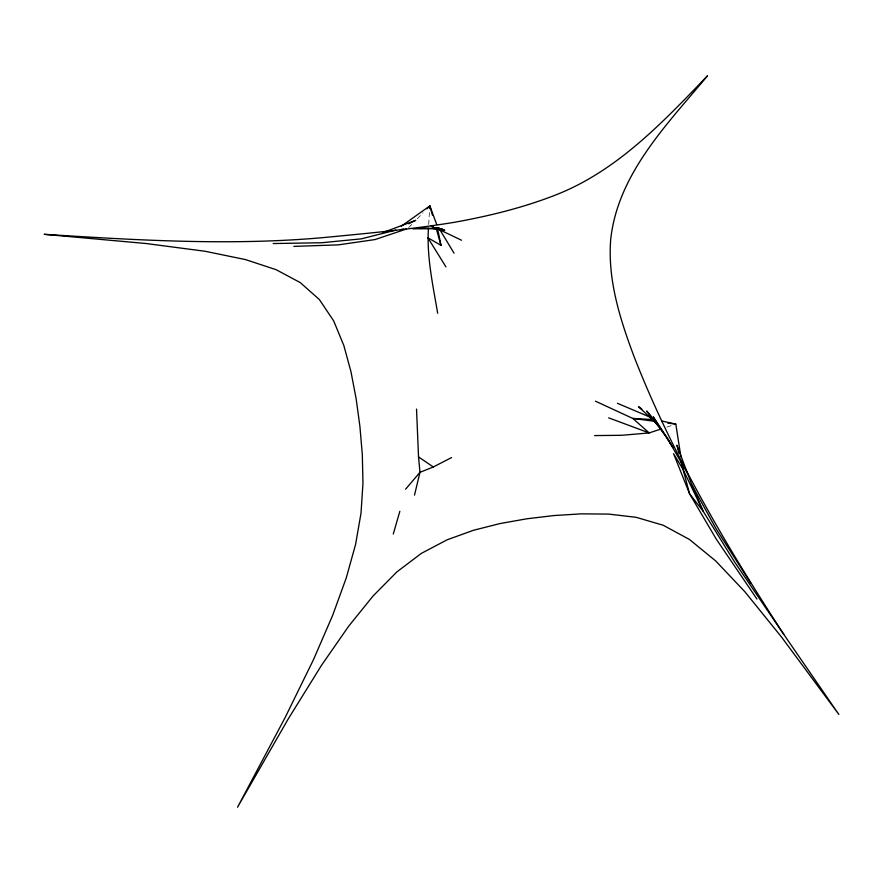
<?xml version="1.0" encoding="UTF-8"?>
<svg xmlns="http://www.w3.org/2000/svg" width="883" height="883" viewBox="0 0 883 883"><rect width="100%" height="100%" fill="white"/><g stroke="black" fill="none" stroke-linecap="round" stroke-linejoin="round"><path stroke-width="0.66" stroke-dasharray="4.42 3.31" d="M428.685 224.481L429.425 212.538M408.663 227.604L413.476 222.671M417.317 218.719L423.089 212.803M666.93 427.052L672.007 425.374"/><path stroke-width="1.32" d="M428.443 228.465C426.621 257.008 432.968 285.264 437.659 313.266M429.668 208.554L429.833 205.905L401.29 226.214M414.502 495.12L419.977 472.317L418.531 456.908L416.533 409.083M393.288 534.005L399.856 511.29M405.584 489.193L419.977 472.317L433.299 466.975L451.544 457.571M426.942 208.863L429.833 205.905L436.71 224.448M408.674 223.774L415.705 220.32L383.112 232.494M406.401 229.028L375.076 239.558L338.299 244.867L293.84 246.401M660.594 429.149L649.171 432.924L621.753 435.297L594.601 435.584M395.794 230.121L361.346 238.84L321.732 242.748L273.222 243.542M401.092 229.437L403.73 229.094M413.078 228.907L439.293 228.057L432.648 228.178M428.652 228.244L419.348 228.421L442.295 229.05L434.602 228.256M652.382 419.546L632.835 418.443L595.462 401.191M654.325 421.279L632.835 418.443L649.171 432.924L608.674 417.847M667.758 423.056L675.815 424.116L680.892 456.754M431.997 228.311L444.745 230.275L440.992 229.006M661.499 420.937L675.815 424.116M433.498 226.456L430.992 225.607L433.421 226.765M617.427 403.299L651.279 417.648M461.533 240.242L438.266 229.083M437.78 229.668L440.992 245.331L427.869 237.759L445.937 266.887M418.531 456.908L433.299 466.975M641.853 409.171L638.53 406.721L658.365 425.209M651.842 417.03L646.654 411.048L666.985 437.736L673.045 447.515L653.21 416.842L666.985 437.736L687.316 473.056M783.751 634.358L838.85 714.446L781.632 637.195L744.81 591.676L715.749 560.992L689.435 539.458L663.221 525.253L636.179 517.328L608.685 514.094L581.224 513.851L553.961 515.551L526.919 518.774L500.076 523.553L473.431 530.286L447.085 539.822L421.39 553.354L396.853 571.93L373.101 595.948L348.73 626.135L321.666 665.065L287.968 719.369L237.538 807.217L285.176 717.471L313.52 659.568L332.67 615.319L346.246 577.957L355.584 544.447L361.015 513.178L362.968 483.332L362.317 454.513L359.911 426.412L356.147 398.829L350.981 371.754L343.829 345.496L333.664 320.871L319.326 299.503L300.275 282.615L276.158 269.712L245.551 259.602L204.977 251.247L145.971 243.509L44.15 234.315C136.92 240.165 230.198 245.882 323.012 237.626C366.655 233.443 410.363 229.459 453.652 222.428C488.321 216.225 522.725 207.869 555.562 195.011C616.809 171.147 662.967 122.185 707.493 75.783C667.427 124.161 617.879 173.598 610.716 239.304C607.438 280.132 620.252 319.867 634.447 357.582C672.725 455.462 726.61 546.478 783.751 634.358L734.568 561.941L703.177 511.257L682.802 468.994L673.574 453.707L689.59 493.807L716.201 539.016L756.919 599.016M750.925 583.475L716.256 529.049L691.886 484.977L676.93 445.22L678.884 453.145M439.48 229.05L454.05 253.189M691.886 484.977L703.177 511.257L689.59 493.807L680.837 461.069M429.833 205.905L432.438 215.099M436.158 228.244L440.992 245.331M681.742 462.195L682.802 468.994"/></g></svg>
